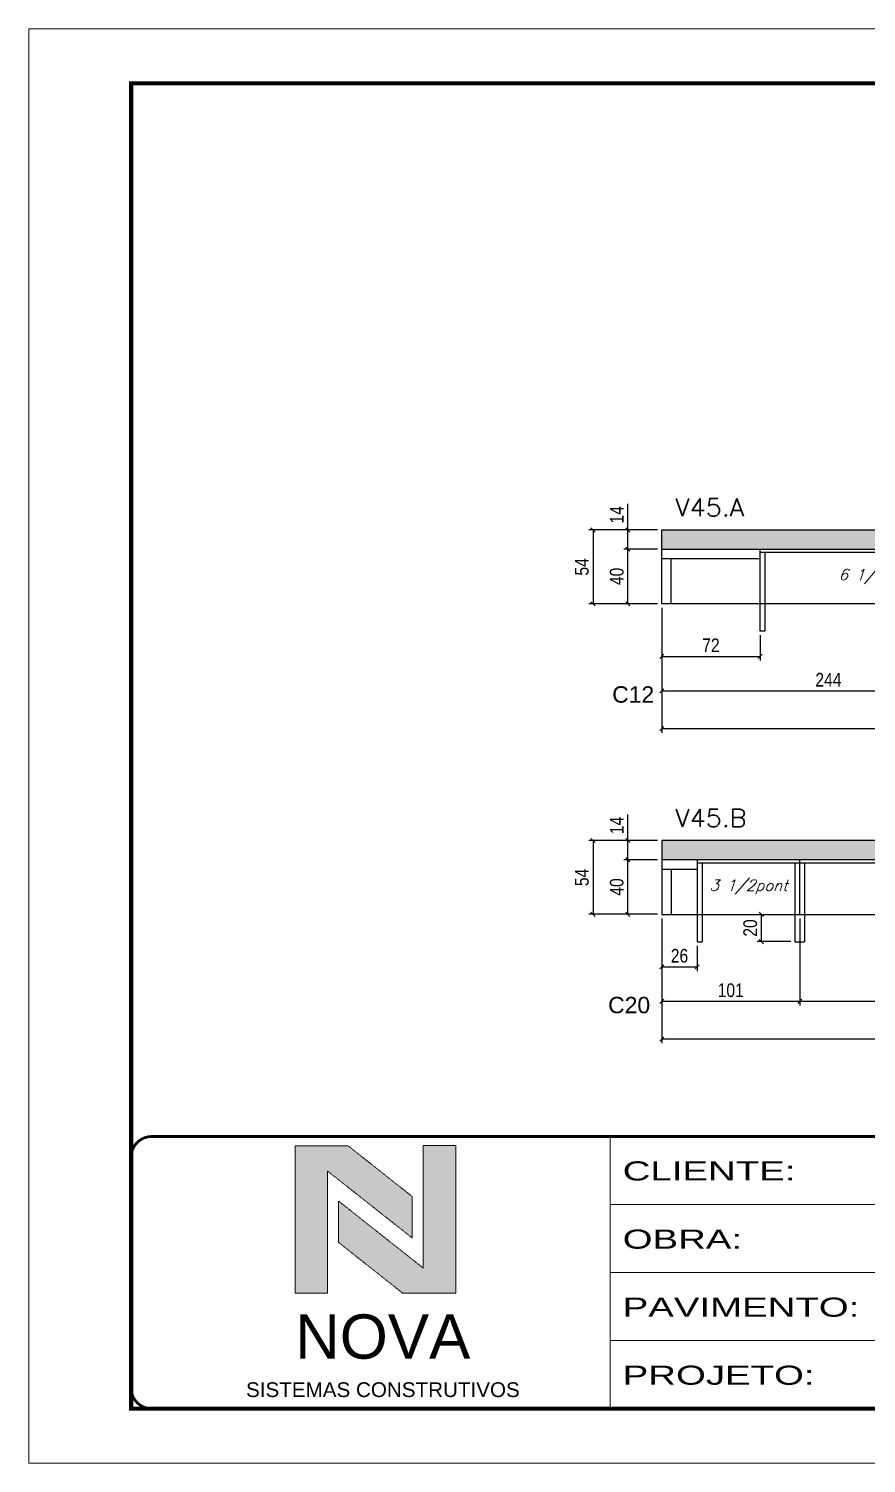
# Model space of a CAD drawing. Extents: x 0 to 6325, y 5574 to 19307.
# Drawn here: x 4755 to 5368, y 12466 to 13516 of the extents above; entities that cross this region are included whole.
import ezdxf

# ---------------------------------------------------------------- set-up
doc = ezdxf.new("R2010")
doc.units = 0
doc.linetypes.add('CONTINUO', pattern=[0])
doc.linetypes.add('DASHED', pattern=[0.75, 0.5, -0.25])
for name, color, linetype in [('1', 1, 'Continuous'), ('5', 5, 'Continuous'), ('COTA', 241, 'Continuous'), ('Painéis', 200, 'Continuous'), ('SARR_2.2x7', 40, 'Continuous'), ('SARR_3.5x7', 81, 'Continuous'), ('texto', 7, 'Continuous')]:
    doc.layers.add(name, color=color, linetype=linetype)
for name, color, linetype, lineweight in [('CARIMBO-LEGENDA', 75, 'Continuous', 15), ('Folhas', 255, 'Continuous', 9), ('SARRAFO DE PRESSAO', 251, 'DASHED', 9), ('Texto Seção', 7, 'Continuous', 15)]:
    doc.layers.add(name, color=color, linetype=linetype, lineweight=lineweight)
doc.styles.add('arial', font='arial.ttf')
doc.styles.add('COTA TECNICA', font='techl___.ttf', dxfattribs={"height": 10})
doc.styles.add('REGUA-120', font='ROMANS.shx', dxfattribs={"height": 15})
doc.styles.add('Romans', font='romans.shx')
doc.styles.get("Standard").update_dxf_attribs({"font": 'arial.ttf'})
doc.styles.add('Tecnologia', font='')
doc.styles.get('Tecnologia').set_extended_font_data('Forgotten Futurist')
doc.dimstyles.new('PAINEL', dxfattribs={"dimtxt": 10, "dimasz": 3, "dimexe": 3, "dimexo": 3, "dimgap": 3, "dimtad": 1, "dimdec": 1, "dimzin": 12, "dimdsep": 46, "dimtxsty": 'COTA TECNICA', "dimblk1": 'OBLIQUE', "dimblk2": 'OBLIQUE', "dimsah": 1, "dimcen": 0.9, "dimclrd": 4, "dimclre": 4, "dimclrt": 240, "dimadec": 1, "dimazin": 3, "dimtfac": 1, "dimtdec": 1, "dimtmove": 0, "dimatfit": 3, "dimfxl": 1, "dimtolj": 1, "dimtzin": 12, "dimarcsym": 0})

# ---------------------------------------------------------------- blocks, each defined once
blk = doc.blocks.new('A$C64660E27')
at = {"layer": 'COTA', "true_color": 0x1a1a1a}
h = blk.add_hatch(color=250, dxfattribs=at)
h.dxf.hatch_style = 1
h.paths.add_polyline_path([(185.4, -11.6), (142.4, -11.6), (142.4, -131.6), (168.8, -131.6), (168.8, -32.2), (237.7, -86.7), (237.7, -53)])
at = {"layer": 'COTA'}
h = blk.add_hatch(color=20, dxfattribs=at)
h.dxf.hatch_style = 1
h.paths.add_polyline_path([(273, -11.4), (246.6, -11.4), (246.6, -111.1), (177.7, -56.6), (177.7, -90.2), (230, -131.6), (273, -131.6)])
for p, q in [((142.4, -131.6), (142.4, -11.6)), ((142.4, -11.6), (185.4, -11.6)), ((185.4, -11.6), (237.7, -53)), ((273, -11.4), (246.6, -11.4)), ((246.6, -111.1), (246.6, -11.4)), ((273, -11.4), (273, -131.6)), ((168.8, -32.2), (237.7, -86.7)), ((168.8, -131.6), (168.8, -32.2)), ((246.6, -111.1), (177.7, -56.6)), ((177.7, -90.2), (177.7, -56.6)), ((237.7, -86.7), (237.7, -53)), ((230, -131.6), (177.7, -90.2)), ((142.4, -131.6), (168.8, -131.6)), ((273, -131.6), (230, -131.6))]:
    blk.add_line(p, q)
at = {"layer": 'CARIMBO-LEGENDA', "color": 7, "linetype": 'Continuous', "ltscale": 100, "style": 'arial'}
blk.add_text('NOVA', height=36, dxfattribs=at).set_placement((142.4, -184.8))
at = {"layer": 'CARIMBO-LEGENDA', "color": 7, "linetype": 'Continuous', "style": 'arial'}
blk.add_text('SISTEMAS CONSTRUTIVOS', height=12, dxfattribs=at).set_placement((102.5, -216))
blk = doc.blocks.new('9999999999')
at = {"color": 30, "linetype": 'CONTINUO'}
for p, q in [((98564.6, 34230.2), (98564.6, 34429.4)), ((98564.6, 34379.6), (99584, 34379.6)), ((98564.6, 34329.8), (99488, 34329.8)), ((98564.6, 34280), (99488, 34280))]:
    blk.add_line(p, q, dxfattribs=at)
at = {"color": 30, "linetype": 'CONTINUO', "const_width": 2}
blk.add_lwpolyline([(99584, 34230.2), (99584, 34414.4, 0.414214), (99569, 34429.4), (98229, 34429.4, 0.414214), (98214, 34414.4), (98214, 34245.2, 0.414214), (98229, 34230.2), (99584, 34230.2)], format="xyb", dxfattribs=at)
at = {"layer": 'Folhas'}
blk.add_lwpolyline([(98139, 34190.2), (99624, 34190.2), (99624, 35240.2), (98139, 35240.2)], close=True, dxfattribs=at)
at = {"layer": 'Folhas', "color": 30, "const_width": 3}
blk.add_lwpolyline([(98214, 34230.2), (99584, 34230.2), (99584, 35200.2), (98214, 35200.2)], close=True, dxfattribs=at)
at = {"xscale": 0.9, "yscale": 0.9, "zscale": 0.9}
blk.add_blockref('A$C64660E27', (98205.8, 34433.1), dxfattribs=at)
at = {"layer": 'Folhas', "color": 7, "style": 'Tecnologia', "width": 1.5}
for s, p in [('CLIENTE:', (98573.7, 34397.2)), ('OBRA:', (98573.7, 34347.3)), ('PAVIMENTO:', (98573.7, 34297.5)), ('PROJETO:', (98573.7, 34247.7))]:
    blk.add_text(s, height=14, dxfattribs=at).set_placement(p)
blk = doc.blocks.new('_Oblique')
at = {"layer": '1', "color": 0, "lineweight": -2}
blk.add_line((-0.5, -0.5), (0.5, 0.5), dxfattribs=at)
blk = doc.blocks.new('*D4370')
at = {"layer": 'COTA', "color": 4, "lineweight": -2, "transparency": 16777216}
for p, q in [((5215.3, 13134.8), (5190.5, 13134.8)), ((5193.5, 13094.8), (5193.5, 13134.8)), ((5215.3, 13094.8), (5190.5, 13094.8))]:
    blk.add_line(p, q, dxfattribs=at)
at = {"layer": 'Defpoints', "color": 0, "transparency": 16777216}
for p in [(5193.5, 13134.8), (5218.3, 13134.8), (5218.3, 13094.8)]:
    blk.add_point(p, dxfattribs=at)
at = {"layer": 'COTA', "color": 4, "lineweight": -2, "transparency": 16777216, "xscale": 3, "yscale": 3, "zscale": 3}
for p, rotation in [((5193.5, 13134.8), 90), ((5193.5, 13094.8), 270)]:
    blk.add_blockref('_Oblique', p, dxfattribs=dict(at, rotation=rotation))
at = {"layer": 'COTA', "color": 240, "transparency": 16777216, "insert": (5185.4, 13114.8), "char_height": 10, "attachment_point": 5, "rotation": 90, "style": 'COTA TECNICA'}
blk.add_mtext('\\A1;40', dxfattribs=at)
blk = doc.blocks.new('*D4371')
at = {"layer": 'COTA', "color": 4, "lineweight": -2, "transparency": 16777216}
for p, q in [((5218.3, 13091.8), (5218.3, 13000.4)), ((5807.3, 13091.8), (5807.3, 13000.4)), ((5218.3, 13003.4), (5807.3, 13003.4))]:
    blk.add_line(p, q, dxfattribs=at)
at = {"layer": 'Defpoints', "color": 0, "transparency": 16777216}
for p in [(5218.3, 13094.8), (5807.3, 13094.8), (5807.3, 13003.4)]:
    blk.add_point(p, dxfattribs=at)
at = {"layer": 'COTA', "color": 4, "lineweight": -2, "transparency": 16777216, "xscale": 3, "yscale": 3, "zscale": 3, "rotation": 180}
blk.add_blockref('_Oblique', (5218.3, 13003.4), dxfattribs=at)
at = {"layer": 'COTA', "color": 4, "lineweight": -2, "transparency": 16777216, "xscale": 3, "yscale": 3, "zscale": 3}
blk.add_blockref('_Oblique', (5807.3, 13003.4), dxfattribs=at)
at = {"layer": 'COTA', "color": 240, "transparency": 16777216, "insert": (5512.8, 13011.6), "char_height": 10, "attachment_point": 5, "style": 'COTA TECNICA'}
blk.add_mtext('\\A1;589', dxfattribs=at)
blk = doc.blocks.new('*D4372')
at = {"layer": 'COTA', "color": 4, "lineweight": -2, "transparency": 16777216}
for p, q in [((5193.5, 13148.8), (5193.5, 13167.9)), ((5215.3, 13148.8), (5190.5, 13148.8)), ((5193.5, 13134.8), (5193.5, 13148.8)), ((5215.3, 13134.8), (5190.5, 13134.8))]:
    blk.add_line(p, q, dxfattribs=at)
at = {"layer": 'Defpoints', "color": 0, "transparency": 16777216}
for p in [(5193.5, 13148.8), (5218.3, 13148.8), (5218.3, 13134.8)]:
    blk.add_point(p, dxfattribs=at)
at = {"layer": 'COTA', "color": 4, "lineweight": -2, "transparency": 16777216, "xscale": 3, "yscale": 3, "zscale": 3}
for p, rotation in [((5193.5, 13148.8), 90), ((5193.5, 13134.8), 270)]:
    blk.add_blockref('_Oblique', p, dxfattribs=dict(at, rotation=rotation))
at = {"layer": 'COTA', "color": 240, "transparency": 16777216, "insert": (5185.4, 13159.9), "char_height": 10, "attachment_point": 5, "rotation": 90, "style": 'COTA TECNICA'}
blk.add_mtext('\\A1;14', dxfattribs=at)
blk = doc.blocks.new('*D3295')
at = {"layer": 'COTA', "color": 4, "lineweight": -2, "transparency": 16777216}
for p, q in [((5215.3, 13148.8), (5165, 13148.8)), ((5168, 13148.8), (5168, 13094.8)), ((5215.3, 13094.8), (5165, 13094.8))]:
    blk.add_line(p, q, dxfattribs=at)
at = {"layer": 'Defpoints', "color": 0, "transparency": 16777216}
for p in [(5218.3, 13148.8), (5168, 13094.8), (5218.3, 13094.8)]:
    blk.add_point(p, dxfattribs=at)
at = {"layer": 'COTA', "color": 4, "lineweight": -2, "transparency": 16777216, "xscale": 3, "yscale": 3, "zscale": 3}
for p, rotation in [((5168, 13148.8), 90), ((5168, 13094.8), 270)]:
    blk.add_blockref('_Oblique', p, dxfattribs=dict(at, rotation=rotation))
at = {"layer": 'COTA', "color": 240, "transparency": 16777216, "insert": (5159.9, 13121.8), "char_height": 10, "attachment_point": 5, "rotation": 90, "style": 'COTA TECNICA'}
blk.add_mtext('\\A1;54', dxfattribs=at)
blk = doc.blocks.new('*D3296')
at = {"layer": 'COTA', "color": 4, "lineweight": -2, "transparency": 16777216}
for p, q in [((5218.3, 13091.8), (5218.3, 13028.1)), ((5462.3, 13091.8), (5462.3, 13028.1)), ((5218.3, 13031.1), (5462.3, 13031.1))]:
    blk.add_line(p, q, dxfattribs=at)
at = {"layer": 'Defpoints', "color": 0, "transparency": 16777216}
for p in [(5218.3, 13094.8), (5462.3, 13094.8), (5462.3, 13031.1)]:
    blk.add_point(p, dxfattribs=at)
at = {"layer": 'COTA', "color": 4, "lineweight": -2, "transparency": 16777216, "xscale": 3, "yscale": 3, "zscale": 3, "rotation": 180}
blk.add_blockref('_Oblique', (5218.3, 13031.1), dxfattribs=at)
at = {"layer": 'COTA', "color": 4, "lineweight": -2, "transparency": 16777216, "xscale": 3, "yscale": 3, "zscale": 3}
blk.add_blockref('_Oblique', (5462.3, 13031.1), dxfattribs=at)
at = {"layer": 'COTA', "color": 240, "transparency": 16777216, "insert": (5340.3, 13039.2), "char_height": 10, "attachment_point": 5, "style": 'COTA TECNICA'}
blk.add_mtext('\\A1;244', dxfattribs=at)
blk = doc.blocks.new('*D4373')
at = {"layer": 'COTA', "color": 4, "lineweight": -2, "transparency": 16777216}
for p, q in [((5218.3, 13091.8), (5218.3, 13053.3)), ((5290.3, 13071.8), (5290.3, 13053.3)), ((5218.3, 13056.3), (5290.3, 13056.3))]:
    blk.add_line(p, q, dxfattribs=at)
at = {"layer": 'Defpoints', "color": 0, "transparency": 16777216}
for p in [(5218.3, 13094.8), (5290.3, 13074.8), (5290.3, 13056.3)]:
    blk.add_point(p, dxfattribs=at)
at = {"layer": 'COTA', "color": 4, "lineweight": -2, "transparency": 16777216, "xscale": 3, "yscale": 3, "zscale": 3, "rotation": 180}
blk.add_blockref('_Oblique', (5218.3, 13056.3), dxfattribs=at)
at = {"layer": 'COTA', "color": 4, "lineweight": -2, "transparency": 16777216, "xscale": 3, "yscale": 3, "zscale": 3}
blk.add_blockref('_Oblique', (5290.3, 13056.3), dxfattribs=at)
at = {"layer": 'COTA', "color": 240, "transparency": 16777216, "insert": (5254.3, 13064.4), "char_height": 10, "attachment_point": 5, "style": 'COTA TECNICA'}
blk.add_mtext('\\A1;72', dxfattribs=at)
blk = doc.blocks.new('*D3311')
at = {"layer": 'COTA', "color": 4, "lineweight": -2, "transparency": 16777216}
for p, q in [((5215.3, 12907.5), (5190.5, 12907.5)), ((5193.5, 12867.5), (5193.5, 12907.5)), ((5215.3, 12867.5), (5190.5, 12867.5))]:
    blk.add_line(p, q, dxfattribs=at)
at = {"layer": 'Defpoints', "color": 0, "transparency": 16777216}
for p in [(5193.5, 12907.5), (5218.3, 12907.5), (5218.3, 12867.5)]:
    blk.add_point(p, dxfattribs=at)
at = {"layer": 'COTA', "color": 4, "lineweight": -2, "transparency": 16777216, "xscale": 3, "yscale": 3, "zscale": 3}
for p, rotation in [((5193.5, 12907.5), 90), ((5193.5, 12867.5), 270)]:
    blk.add_blockref('_Oblique', p, dxfattribs=dict(at, rotation=rotation))
at = {"layer": 'COTA', "color": 240, "transparency": 16777216, "insert": (5185.4, 12887.5), "char_height": 10, "attachment_point": 5, "rotation": 90, "style": 'COTA TECNICA'}
blk.add_mtext('\\A1;40', dxfattribs=at)
blk = doc.blocks.new('*D4386')
at = {"layer": 'COTA', "color": 4, "lineweight": -2, "transparency": 16777216}
for p, q in [((5218.3, 12864.5), (5218.3, 12773.1)), ((5807.3, 12864.5), (5807.3, 12773.1)), ((5807.3, 12776.1), (5218.3, 12776.1))]:
    blk.add_line(p, q, dxfattribs=at)
at = {"layer": 'Defpoints', "color": 0, "transparency": 16777216}
for p in [(5218.3, 12867.5), (5807.3, 12867.5), (5218.3, 12776.1)]:
    blk.add_point(p, dxfattribs=at)
at = {"layer": 'COTA', "color": 4, "lineweight": -2, "transparency": 16777216, "xscale": 3, "yscale": 3, "zscale": 3, "rotation": 180}
blk.add_blockref('_Oblique', (5218.3, 12776.1), dxfattribs=at)
at = {"layer": 'COTA', "color": 4, "lineweight": -2, "transparency": 16777216, "xscale": 3, "yscale": 3, "zscale": 3}
blk.add_blockref('_Oblique', (5807.3, 12776.1), dxfattribs=at)
at = {"layer": 'COTA', "color": 240, "transparency": 16777216, "insert": (5512.8, 12784.2), "char_height": 10, "attachment_point": 5, "style": 'COTA TECNICA'}
blk.add_mtext('\\A1;589', dxfattribs=at)
blk = doc.blocks.new('*D3312')
at = {"layer": 'COTA', "color": 4, "lineweight": -2, "transparency": 16777216}
for p, q in [((5193.5, 12921.5), (5193.5, 12940.6)), ((5215.3, 12921.5), (5190.5, 12921.5)), ((5193.5, 12907.5), (5193.5, 12921.5)), ((5215.3, 12907.5), (5190.5, 12907.5))]:
    blk.add_line(p, q, dxfattribs=at)
at = {"layer": 'Defpoints', "color": 0, "transparency": 16777216}
for p in [(5193.5, 12921.5), (5218.3, 12921.5), (5218.3, 12907.5)]:
    blk.add_point(p, dxfattribs=at)
at = {"layer": 'COTA', "color": 4, "lineweight": -2, "transparency": 16777216, "xscale": 3, "yscale": 3, "zscale": 3}
for p, rotation in [((5193.5, 12921.5), 90), ((5193.5, 12907.5), 270)]:
    blk.add_blockref('_Oblique', p, dxfattribs=dict(at, rotation=rotation))
at = {"layer": 'COTA', "color": 240, "transparency": 16777216, "insert": (5185.4, 12932.5), "char_height": 10, "attachment_point": 5, "rotation": 90, "style": 'COTA TECNICA'}
blk.add_mtext('\\A1;14', dxfattribs=at)
blk = doc.blocks.new('*D3313')
at = {"layer": 'COTA', "color": 4, "lineweight": -2, "transparency": 16777216}
for p, q in [((5215.3, 12921.5), (5165, 12921.5)), ((5168, 12921.5), (5168, 12867.5)), ((5215.3, 12867.5), (5165, 12867.5))]:
    blk.add_line(p, q, dxfattribs=at)
at = {"layer": 'Defpoints', "color": 0, "transparency": 16777216}
for p in [(5218.3, 12921.5), (5168, 12867.5), (5218.3, 12867.5)]:
    blk.add_point(p, dxfattribs=at)
at = {"layer": 'COTA', "color": 4, "lineweight": -2, "transparency": 16777216, "xscale": 3, "yscale": 3, "zscale": 3}
for p, rotation in [((5168, 12921.5), 90), ((5168, 12867.5), 270)]:
    blk.add_blockref('_Oblique', p, dxfattribs=dict(at, rotation=rotation))
at = {"layer": 'COTA', "color": 240, "transparency": 16777216, "insert": (5159.9, 12894.5), "char_height": 10, "attachment_point": 5, "rotation": 90, "style": 'COTA TECNICA'}
blk.add_mtext('\\A1;54', dxfattribs=at)
blk = doc.blocks.new('*D3315')
at = {"layer": 'COTA', "color": 4, "lineweight": -2, "transparency": 16777216}
for p, q in [((5319.3, 12864.5), (5319.3, 12800.8)), ((5563.3, 12864.5), (5563.3, 12800.8)), ((5563.3, 12803.8), (5319.3, 12803.8))]:
    blk.add_line(p, q, dxfattribs=at)
at = {"layer": 'Defpoints', "color": 0, "transparency": 16777216}
for p in [(5319.3, 12867.5), (5563.3, 12867.5), (5319.3, 12803.8)]:
    blk.add_point(p, dxfattribs=at)
at = {"layer": 'COTA', "color": 4, "lineweight": -2, "transparency": 16777216, "xscale": 3, "yscale": 3, "zscale": 3, "rotation": 180}
blk.add_blockref('_Oblique', (5319.3, 12803.8), dxfattribs=at)
at = {"layer": 'COTA', "color": 4, "lineweight": -2, "transparency": 16777216, "xscale": 3, "yscale": 3, "zscale": 3}
blk.add_blockref('_Oblique', (5563.3, 12803.8), dxfattribs=at)
at = {"layer": 'COTA', "color": 240, "transparency": 16777216, "insert": (5441.3, 12811.9), "char_height": 10, "attachment_point": 5, "style": 'COTA TECNICA'}
blk.add_mtext('\\A1;244', dxfattribs=at)
blk = doc.blocks.new('*D4389')
at = {"layer": 'COTA', "color": 4, "lineweight": -2, "transparency": 16777216}
for p, q in [((5218.3, 12864.5), (5218.3, 12826)), ((5244.3, 12844.5), (5244.3, 12826)), ((5218.3, 12829), (5244.3, 12829))]:
    blk.add_line(p, q, dxfattribs=at)
at = {"layer": 'Defpoints', "color": 0, "transparency": 16777216}
for p in [(5218.3, 12867.5), (5244.3, 12847.5), (5244.3, 12829)]:
    blk.add_point(p, dxfattribs=at)
at = {"layer": 'COTA', "color": 4, "lineweight": -2, "transparency": 16777216, "xscale": 3, "yscale": 3, "zscale": 3, "rotation": 180}
blk.add_blockref('_Oblique', (5218.3, 12829), dxfattribs=at)
at = {"layer": 'COTA', "color": 4, "lineweight": -2, "transparency": 16777216, "xscale": 3, "yscale": 3, "zscale": 3}
blk.add_blockref('_Oblique', (5244.3, 12829), dxfattribs=at)
at = {"layer": 'COTA', "color": 240, "transparency": 16777216, "insert": (5231.3, 12837.1), "char_height": 10, "attachment_point": 5, "style": 'COTA TECNICA'}
blk.add_mtext('\\A1;26', dxfattribs=at)
blk = doc.blocks.new('*D4390')
at = {"layer": 'COTA', "color": 4, "lineweight": -2, "transparency": 16777216}
for p, q in [((5291.2, 12847.5), (5291.2, 12867.5)), ((5312.8, 12847.5), (5288.2, 12847.5))]:
    blk.add_line(p, q, dxfattribs=at)
at = {"layer": 'Defpoints', "color": 0, "transparency": 16777216}
for p in [(5291.2, 12867.5), (5291.2, 12867.5), (5315.8, 12847.5)]:
    blk.add_point(p, dxfattribs=at)
at = {"layer": 'COTA', "color": 4, "lineweight": -2, "transparency": 16777216, "xscale": 3, "yscale": 3, "zscale": 3}
for p, rotation in [((5291.2, 12867.5), 90), ((5291.2, 12847.5), 270)]:
    blk.add_blockref('_Oblique', p, dxfattribs=dict(at, rotation=rotation))
at = {"layer": 'COTA', "color": 240, "transparency": 16777216, "insert": (5283.1, 12857.5), "char_height": 10, "attachment_point": 5, "rotation": 90, "style": 'COTA TECNICA'}
blk.add_mtext('\\A1;20', dxfattribs=at)
blk = doc.blocks.new('*D4391')
at = {"layer": 'COTA', "color": 4, "lineweight": -2, "transparency": 16777216}
for p, q in [((5218.3, 12864.5), (5218.3, 12800.8)), ((5319.3, 12864.5), (5319.3, 12800.8)), ((5319.3, 12803.8), (5218.3, 12803.8))]:
    blk.add_line(p, q, dxfattribs=at)
at = {"layer": 'Defpoints', "color": 0, "transparency": 16777216}
for p in [(5218.3, 12867.5), (5319.3, 12867.5), (5218.3, 12803.8)]:
    blk.add_point(p, dxfattribs=at)
at = {"layer": 'COTA', "color": 4, "lineweight": -2, "transparency": 16777216, "xscale": 3, "yscale": 3, "zscale": 3, "rotation": 180}
blk.add_blockref('_Oblique', (5218.3, 12803.8), dxfattribs=at)
at = {"layer": 'COTA', "color": 4, "lineweight": -2, "transparency": 16777216, "xscale": 3, "yscale": 3, "zscale": 3}
blk.add_blockref('_Oblique', (5319.3, 12803.8), dxfattribs=at)
at = {"layer": 'COTA', "color": 240, "transparency": 16777216, "insert": (5268.8, 12811.9), "char_height": 10, "attachment_point": 5, "style": 'COTA TECNICA'}
blk.add_mtext('\\A1;101', dxfattribs=at)

msp = doc.modelspace()

# ---------------------------------------------------------------- hatches: boundary and pattern name
at = {"layer": 'COTA'}
h = msp.add_hatch(dxfattribs=at)
h.set_pattern_fill('AR-CONC', color=256, scale=0.03)
h.set_pattern_definition([(50, (1854.8793, 54.755), (5.46554, -0.4781726), [0.5715, -6.2865]), (355, (1854.8793, 54.755), (-1.0573026, 5.7317054), [0.4572, -5.0292175]), (100.451445, (1855.335, 54.7153), (4.4082374, 5.2535326), [0.4857003, -5.3427073]), (46.1842, (1854.8793, 56.279), (8.1323712, -1.26127), [0.85725, -9.42975]), (96.63556, (1855.557, 56.174), (7.122124, 7.4227837), [0.7285507, -8.014068]), (351.18415, (1854.879, 56.279), (7.122124, 7.4227837), [0.685799, -7.543792]), (21, (1855.6413, 55.898), (4.5484317, -3.067956), [0.5715, -6.2865]), (326, (1855.6413, 55.898), (1.8540609, 5.525639), [0.4572, -5.0292]), (71.451445, (1856.0204, 55.6425), (6.4024926, 2.457683), [0.4857003, -5.3426981]), (37.5, (1854.8793, 54.7551), (0.0926581, 2.53665117), [0, -4.96824, 0, -5.1054, 0, -5.04825]), (7.5, (1854.8793, 54.755), (2.0045899, 3.00541724), [0, -2.91084, 0, -4.85394, 0, -1.92405]), (327.5, (1853.18, 54.7551), (4.06771786, -0.17186232), [0, -1.905, 0, -5.9436, 0, -7.8867]), (317.5, (1852.418, 54.755), (4.4438754, 0.7627947), [0, -2.4765, 0, -3.94716, 0, -5.6007])])
h.paths.add_polyline_path([(5807.3, 13134.81), (5807.3, 13148.81), (5218.3, 13148.81), (5218.3, 13134.81)])
h = msp.add_hatch(dxfattribs=at)
h.set_pattern_fill('AR-CONC', color=256, scale=0.03)
h.set_pattern_definition([(50, (1854.8793, -172.5763), (5.46554, -0.4781726), [0.5715, -6.2865]), (355, (1854.8793, -172.5763), (-1.0573026, 5.7317054), [0.4572, -5.0292175]), (100.451445, (1855.335, -172.616), (4.4082374, 5.2535326), [0.4857003, -5.3427073]), (46.1842, (1854.8793, -171.0523), (8.1323712, -1.26127), [0.85725, -9.42975]), (96.63556, (1855.557, -171.1574), (7.122124, 7.4227837), [0.7285507, -8.014068]), (351.18415, (1854.879, -171.052), (7.122124, 7.4227837), [0.685799, -7.543792]), (21, (1855.6413, -171.4333), (4.5484317, -3.067956), [0.5715, -6.2865]), (326, (1855.6413, -171.4333), (1.8540609, 5.525639), [0.4572, -5.0292]), (71.451445, (1856.0204, -171.689), (6.4024926, 2.457683), [0.4857003, -5.3426981]), (37.5, (1854.8793, -172.5763), (0.0926581, 2.53665117), [0, -4.96824, 0, -5.1054, 0, -5.04825]), (7.5, (1854.8793, -172.5763), (2.0045899, 3.00541724), [0, -2.91084, 0, -4.85394, 0, -1.92405]), (327.5, (1853.18, -172.5763), (4.06771786, -0.17186232), [0, -1.905, 0, -5.9436, 0, -7.8867]), (317.5, (1852.418, -172.5763), (4.4438754, 0.7627947), [0, -2.4765, 0, -3.94716, 0, -5.6007])])
h.paths.add_polyline_path([(5807.3, 12907.47), (5807.3, 12921.47), (5218.3, 12921.47), (5218.3, 12907.47)])

# ---------------------------------------------------------------- linework, layer by layer
for p, q in [((5218.3, 13148.81), (5807.3, 13148.81)), ((5218.3, 13134.81), (5218.3, 13148.81)), ((5807.3, 12921.47), (5218.3, 12921.47)), ((5218.3, 12921.47), (5218.3, 12907.47))]:
    msp.add_line(p, q, dxfattribs=at)
at = {"layer": 'Painéis', "linetype": 'ByBlock'}
for p, q in [((5218.3, 13134.81), (5807.3, 13134.81)), ((5218.3, 13094.81), (5218.3, 13134.81)), ((5807.3, 13094.81), (5218.3, 13094.81)), ((5807.3, 12907.47), (5218.3, 12907.47)), ((5218.3, 12907.47), (5218.3, 12867.47)), ((5319.3, 12867.47), (5319.3, 12907.47)), ((5218.3, 12867.47), (5807.3, 12867.47))]:
    msp.add_line(p, q, dxfattribs=at)
at = {"layer": 'SARR_2.2x7', "linetype": 'Continuous'}
for p, q in [((5218.3, 13127.81), (5290.3, 13127.81)), ((5225.3, 13094.81), (5225.3, 13127.81)), ((5290.3, 13132.61), (5462.3, 13132.61)), ((5244.3, 12905.27), (5319.3, 12905.27)), ((5319.3, 12905.27), (5563.3, 12905.27)), ((5218.3, 12900.47), (5244.3, 12900.47)), ((5225.3, 12900.47), (5225.3, 12867.47))]:
    msp.add_line(p, q, dxfattribs=at)
at = {"layer": 'SARR_3.5x7'}
for p, q in [((5290.3, 13074.81), (5290.3, 13134.81)), ((5293.8, 13132.61), (5293.8, 13074.81)), ((5293.8, 13074.81), (5290.3, 13074.81)), ((5244.3, 12907.47), (5244.3, 12847.47)), ((5247.8, 12905.27), (5247.8, 12847.47)), ((5315.8, 12905.27), (5315.8, 12847.47)), ((5322.8, 12905.27), (5322.8, 12847.47)), ((5244.3, 12847.47), (5247.8, 12847.47)), ((5315.8, 12847.47), (5322.8, 12847.47))]:
    msp.add_line(p, q, dxfattribs=at)

# ---------------------------------------------------------------- block references
at = {"layer": 'SARRAFO DE PRESSAO', "color": 6, "linetype": 'ByBlock'}
msp.add_blockref('9999999999', (-93383.98, -21724.51), dxfattribs=at)

# ---------------------------------------------------------------- texts
at = {"layer": '5', "linetype": 'Continuous'}
for s, rotation, p in [('C12', 0.00004, (5182.05, 13022.42)), ('C20', 359.99996, (5179.07, 12795.09))]:
    msp.add_text(s, height=12, rotation=rotation, dxfattribs=at).set_placement(p)
at = {"layer": 'texto', "color": 2, "char_height": 8, "attachment_point": 5, "style": 'Romans'}
for s, insert in [('{\\Q19;\\C256;6 1/2pont}', (5376.3, 13114.81)), ('{\\Q19;\\C256;3 1/2pont}', (5281.8, 12887.47))]:
    msp.add_mtext(s, dxfattribs=dict(at, insert=insert))
at = {"layer": 'Texto Seção', "style": 'REGUA-120', "width": 1.05}
for s, p in [('V45.A', (5228.3, 13158.81)), ('V45.B', (5228.3, 12931.47))]:
    msp.add_text(s, height=13, dxfattribs=at).set_placement(p)

# ---------------------------------------------------------------- dimensions: what is measured, and where the dimension line sits
at = {"layer": 'COTA'}
for base, p1, p2, angle, picture, middle in [((5193.51, 13148.81), (5218.3, 13134.81), (5218.3, 13148.81), 90, '*D4372', (5185.44, 13159.86)), ((5168.05, 13094.81), (5218.3, 13148.81), (5218.3, 13094.81), 90, '*D3295', (5159.94, 13121.81)), ((5193.51, 13134.81), (5218.3, 13094.81), (5218.3, 13134.81), 90, '*D4370', (5185.41, 13114.81)), ((5193.51, 12921.47), (5218.3, 12907.47), (5218.3, 12921.47), 90, '*D3312', (5185.44, 12932.53)), ((5168.05, 12867.47), (5218.3, 12921.47), (5218.3, 12867.47), 90, '*D3313', (5159.94, 12894.47)), ((5193.51, 12907.47), (5218.3, 12867.47), (5218.3, 12907.47), 90, '*D3311', (5185.41, 12887.47)), ((5218.3, 12776.1), (5807.3, 12867.47), (5218.3, 12867.47), 180, '*D4386', (5512.8, 12784.23)), ((5244.3, 12829), (5218.3, 12867.47), (5244.3, 12847.47), 180, '*D4389', (5231.3, 12837.1)), ((5218.3, 12803.81), (5319.3, 12867.47), (5218.3, 12867.47), 180, '*D4391', (5268.8, 12811.92)), ((5319.3, 12803.81), (5563.3, 12867.47), (5319.3, 12867.47), 180, '*D3315', (5441.3, 12811.89))]:
    dim = msp.add_linear_dim(base=base, p1=p1, p2=p2, angle=angle, dimstyle='PAINEL', dxfattribs=at)
    dim.commit()
    dim.dimension.update_dxf_attribs({"geometry": picture, "text_midpoint": middle})
for base, p2, picture, middle in [((5807.3, 13003.43), (5807.3, 13094.81), '*D4371', (5512.8, 13011.57)), ((5462.3, 13031.14), (5462.3, 13094.81), '*D3296', (5340.3, 13039.22)), ((5290.3, 13056.33), (5290.3, 13074.81), '*D4373', (5254.3, 13064.41))]:
    dim = msp.add_linear_dim(base=base, p1=(5218.3, 13094.81), p2=p2, dimstyle='PAINEL', dxfattribs=at)
    dim.commit()
    dim.dimension.update_dxf_attribs({"geometry": picture, "text_midpoint": middle})
dim = msp.add_linear_dim(base=(5291.2, 12867.47), p1=(5315.8, 12847.47), p2=(5291.2, 12867.47), angle=90, dimstyle='PAINEL', dxfattribs=at)
dim.commit()
dim.dimension.update_dxf_attribs({"geometry": '*D4390', "text_midpoint": (5291.2, 12857.47), "dimtype": 160})

doc.saveas('drawing.dxf')
